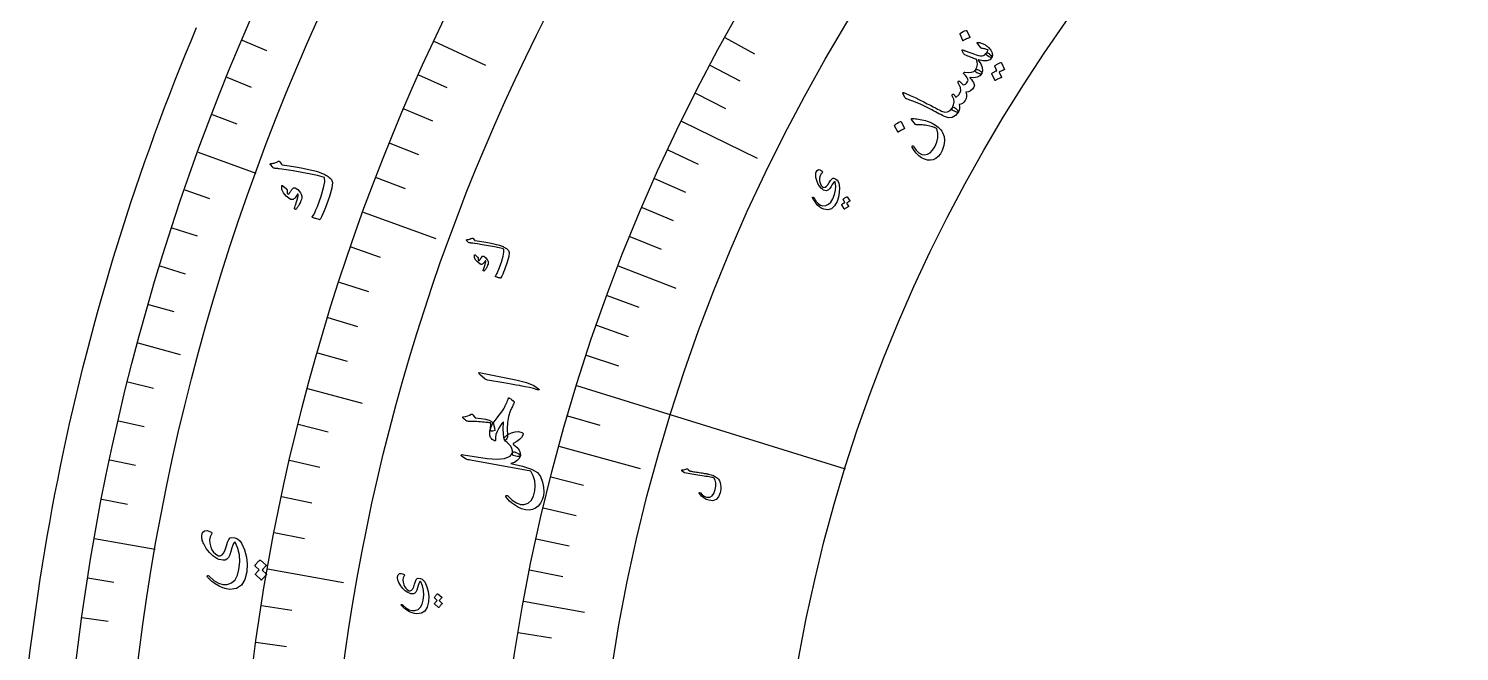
# Model space of a CAD drawing. Header units: millimetres. Extents: x -88 to 88, y -88 to 114.
# Drawn here: x -87.4 to -33.7, y 10.7 to 34.1 of the extents above; entities that cross this region are included whole.
import ezdxf

# ---------------------------------------------------------------- set-up
doc = ezdxf.new("R2010")
doc.units = ezdxf.units.MM
for name, color, linetype in [('CUT_OUTER', 1, 'Continuous'), ('ENGRAVE', 7, 'Continuous'), ('ENGRAVE_FINE', 8, 'Continuous'), ('TEXT', 5, 'Continuous')]:
    doc.layers.add(name, color=color, linetype=linetype)

msp = doc.modelspace()

# ---------------------------------------------------------------- linework, layer by layer
at = {"layer": 'CUT_OUTER'}
msp.add_lwpolyline([(-87.4027, 10.236), (-87.3382, 10.7721), (-87.2705, 11.3078), (-87.1994, 11.8431), (-87.1251, 12.3779), (-87.0475, 12.9123), (-86.9667, 13.4462), (-86.8825, 13.9795), (-86.7951, 14.5124), (-86.7044, 15.0446), (-86.6105, 15.5764), (-86.5133, 16.1075), (-86.4128, 16.638), (-86.3091, 17.1679), (-86.2021, 17.6972), (-86.0919, 18.2258), (-85.9785, 18.7537), (-85.8618, 19.2809), (-85.7419, 19.8074), (-85.6187, 20.3331), (-85.4923, 20.8581), (-85.3628, 21.3823), (-85.2299, 21.9056), (-85.0939, 22.4282), (-84.9547, 22.9499), (-84.8123, 23.4707), (-84.6667, 23.9907), (-84.5179, 24.5097), (-84.3659, 25.0279), (-84.2107, 25.5451), (-84.0524, 26.0613), (-83.8909, 26.5765), (-83.7263, 27.0908), (-83.5585, 27.604), (-83.3875, 28.1162), (-83.2134, 28.6273), (-83.0362, 29.1374), (-82.8559, 29.6463), (-82.6724, 30.1541), (-82.4858, 30.6608), (-82.2961, 31.1664), (-82.1034, 31.6708), (-81.9075, 32.1739), (-81.7085, 32.6759), (-81.5065, 33.1767), (-81.3014, 33.6761), (-81.0932, 34.1744)], dxfattribs=at)
at = {"layer": 'ENGRAVE'}
for points in [[(-72.1784, 33.6573), (-70.2483, 32.7573)], [(-62.8879, 30.6515), (-60.0401, 29.2635)], [(-81.0391, 29.4958), (-78.8684, 28.7058)], [(-74.8371, 27.2385), (-72.1083, 26.2453)], [(-65.2575, 25.2164), (-63.0904, 24.379)], [(-83.3014, 22.3206), (-81.7077, 21.8935)], [(-76.9263, 20.6123), (-74.8693, 20.0612)], [(-66.8197, 20.7252), (-56.7337, 17.5969)], [(-67.4864, 18.4388), (-64.4304, 17.6038)], [(-84.9298, 14.9754), (-82.6549, 14.5743)], [(-78.4301, 13.8293), (-75.5702, 13.3251)], [(-68.8116, 12.6237), (-66.5266, 12.2045)]]:
    msp.add_lwpolyline(points, dxfattribs=at)
for radius in [86.24, 86.24, 83.93, 79.64, 79.64, 76.252, 69.96, 69.96, 66.264, 59.4, 59.4]:
    msp.add_circle((0, 0), radius, dxfattribs=at)
at = {"layer": 'ENGRAVE_FINE'}
for points in [[(-79.3843, 33.6967), (-78.473, 33.3098)], [(-61.2515, 33.8031), (-60.1421, 33.1909)], [(-79.9603, 32.3061), (-79.0424, 31.9352)], [(-72.7548, 32.3925), (-71.6936, 31.92)], [(-61.8145, 32.7624), (-60.6948, 32.169)], [(-62.36, 31.7118), (-61.2304, 31.1374)], [(-80.512, 30.9057), (-79.5877, 30.5509)], [(-73.309, 31.1178), (-72.2397, 30.664)], [(-73.8409, 29.8337), (-72.7639, 29.3985)], [(-63.398, 29.582), (-62.2497, 29.0462)], [(-74.3503, 28.5404), (-73.2659, 28.1241)], [(-63.8902, 28.5034), (-62.7329, 27.9871)], [(-81.5415, 28.077), (-80.6055, 27.7547)], [(-64.3643, 27.4161), (-63.1984, 26.9195)], [(-82.0191, 26.6496), (-81.0776, 26.3437)], [(-75.3011, 25.9282), (-74.2028, 25.5501)], [(-64.8201, 26.3203), (-63.646, 25.8435)], [(-82.4717, 25.2141), (-81.525, 24.9247)], [(-75.7421, 24.6101), (-74.6374, 24.2512)], [(-82.8992, 23.771), (-81.9476, 23.4981)], [(-65.6763, 24.1046), (-64.4866, 23.668)], [(-76.1601, 23.2845), (-75.0493, 22.9449)], [(-66.0763, 22.9853), (-64.8795, 22.5689)], [(-76.5549, 21.9518), (-75.4383, 21.6316)], [(-66.4575, 21.8587), (-65.2537, 21.4628)], [(-83.6783, 20.8633), (-82.7177, 20.6238)], [(-84.0297, 19.3998), (-83.065, 19.1771)], [(-67.1627, 19.5852), (-65.9461, 19.2304)], [(-77.2744, 19.2667), (-76.1473, 18.9856)], [(-84.3554, 17.9303), (-83.3871, 17.7245)], [(-77.5988, 17.9151), (-76.467, 17.6538)], [(-67.7907, 17.2864), (-66.5628, 16.9733)], [(-84.6555, 16.4554), (-83.6837, 16.2665)], [(-77.8997, 16.5581), (-76.7635, 16.3166)], [(-68.0755, 16.1284), (-66.8424, 15.8363)], [(-78.1768, 15.196), (-77.0365, 14.9744)], [(-68.3407, 14.9651), (-67.1028, 14.694)], [(-85.1782, 13.4909), (-84.2004, 13.336)], [(-68.5861, 13.7968), (-67.3438, 13.5469)], [(-78.6595, 12.4584), (-77.5122, 12.2767)], [(-85.4007, 12.0023), (-84.4204, 11.8645)], [(-69.0173, 11.4464), (-67.7671, 11.2391)], [(-78.8649, 11.0837), (-77.7147, 10.9221)]]:
    msp.add_lwpolyline(points, dxfattribs=at)
at = {"layer": 'TEXT'}
for points in [[(-52.4195, 33.9292), (-52.4206, 33.9344), (-52.4196, 33.9401), (-52.4165, 33.9462), (-52.4114, 33.9528), (-52.3597, 33.9894), (-52.3054, 34.0202), (-52.2487, 34.0452), (-52.1894, 34.0645), (-52.1818, 34.0652), (-52.1757, 34.0637), (-52.171, 34.0599), (-52.1678, 34.054), (-52.0552, 33.8117), (-52.0536, 33.8043), (-52.0562, 33.798), (-52.063, 33.7925), (-52.0741, 33.7881), (-52.0837, 33.7842), (-52.0985, 33.7779), (-52.1184, 33.7691), (-52.1435, 33.7578), (-52.1739, 33.7436), (-52.21, 33.7263), (-52.2515, 33.7059), (-52.2987, 33.6823), (-52.3057, 33.6796), (-52.3111, 33.6795), (-52.3148, 33.6819), (-52.317, 33.6869)], [(-52.245, 33.152), (-52.2558, 33.1597), (-52.2688, 33.1742), (-52.2842, 33.1955), (-52.3019, 33.2237), (-52.3178, 33.2518), (-52.3304, 33.2747), (-52.3397, 33.2924), (-52.3456, 33.3049), (-52.346, 33.3216), (-52.3382, 33.3304), (-52.3221, 33.3313), (-52.2979, 33.3244), (-52.2821, 33.3184), (-52.2632, 33.3116), (-52.241, 33.3038), (-52.2158, 33.2952), (-52.1877, 33.2853), (-52.1571, 33.2742), (-52.1241, 33.2617), (-52.0886, 33.2478), (-51.9384, 33.1938), (-51.8167, 33.153), (-51.7237, 33.1255), (-51.6593, 33.1114), (-51.5954, 33.1106), (-51.5388, 33.124), (-51.4893, 33.1517), (-51.4469, 33.1937), (-51.435, 33.2059), (-51.4212, 33.2142), (-51.4055, 33.2186), (-51.3879, 33.2191), (-51.3675, 33.2157), (-51.3477, 33.2072), (-51.3284, 33.1939), (-51.3096, 33.1756), (-51.2644, 33.1301), (-51.2347, 33.0937), (-51.2204, 33.0665), (-51.2215, 33.0483), (-51.3067, 32.9637), (-51.4199, 32.9201), (-51.5611, 32.9175), (-51.7305, 32.9557), (-51.7368, 32.9565), (-51.7402, 32.9558), (-51.7405, 32.9535), (-51.7378, 32.9498), (-51.6429, 32.8046), (-51.5898, 32.6714), (-51.5783, 32.55), (-51.6086, 32.4404), (-51.6162, 32.4305), (-51.6271, 32.4249), (-51.6415, 32.4237), (-51.6594, 32.4269), (-51.683, 32.4345), (-51.7121, 32.4451), (-51.7468, 32.4588), (-51.7871, 32.4756), (-51.8234, 32.4966), (-51.8436, 32.5215), (-51.8478, 32.5504), (-51.8358, 32.5831), (-51.7874, 32.6875), (-51.7659, 32.7873), (-51.7713, 32.8829), (-51.8036, 32.9741), (-51.8112, 32.9802), (-51.8295, 32.9889), (-51.8587, 32.9999), (-51.8987, 33.0134), (-51.9234, 33.0218), (-51.9535, 33.0328), (-51.9889, 33.0466), (-52.0296, 33.0631), (-52.0756, 33.082), (-52.1268, 33.1032), (-52.1833, 33.1265), (-52.245, 33.152)], [(-51.7681, 33.5753), (-51.7791, 33.5907), (-51.7814, 33.6026), (-51.7748, 33.6111), (-51.7594, 33.616), (-51.7222, 33.6154), (-51.6759, 33.6063), (-51.6206, 33.5885), (-51.5562, 33.5622), (-51.5239, 33.5473), (-51.4934, 33.5316), (-51.4648, 33.515), (-51.4381, 33.4977), (-51.4131, 33.4798), (-51.3897, 33.4614), (-51.368, 33.4425), (-51.348, 33.4231), (-51.2642, 33.3237), (-51.2152, 33.2281), (-51.201, 33.1363), (-51.2215, 33.0483), (-51.2358, 33.0375), (-51.2628, 33.0406), (-51.3025, 33.0577), (-51.3551, 33.0886), (-51.405, 33.1237), (-51.4369, 33.1528), (-51.4509, 33.1762), (-51.4469, 33.1937), (-51.426, 33.221), (-51.406, 33.2529), (-51.387, 33.2894), (-51.369, 33.3306), (-51.4252, 33.3524), (-51.4734, 33.3682), (-51.5135, 33.3778), (-51.5456, 33.3814), (-51.5714, 33.383), (-51.5926, 33.3869), (-51.6092, 33.3932), (-51.6211, 33.4019)], [(-51.1147, 32.7238), (-51.1158, 32.7289), (-51.1149, 32.7345), (-51.112, 32.7405), (-51.107, 32.7469), (-51.0821, 32.7653), (-51.0568, 32.7824), (-51.031, 32.798), (-51.0048, 32.8123), (-50.9779, 32.8252), (-50.95, 32.8368), (-50.9211, 32.8472), (-50.8914, 32.8562), (-50.8837, 32.8567), (-50.8771, 32.8549), (-50.8716, 32.8507), (-50.8672, 32.8441), (-50.7529, 32.6033), (-50.7525, 32.5985), (-50.7555, 32.5937), (-50.7621, 32.589), (-50.7721, 32.5844), (-50.7802, 32.582), (-50.7922, 32.5773), (-50.808, 32.5703), (-50.8278, 32.561), (-50.8517, 32.5494), (-50.88, 32.5354), (-50.9128, 32.519), (-50.9499, 32.5001), (-50.8612, 32.312), (-50.8594, 32.3047), (-50.8618, 32.2985), (-50.8685, 32.2932), (-50.8794, 32.2889), (-50.8888, 32.2852), (-50.9033, 32.279), (-50.9228, 32.2704), (-50.9475, 32.2594), (-50.9773, 32.2457), (-51.0126, 32.2289), (-51.0534, 32.209), (-51.0996, 32.186), (-51.1058, 32.1845), (-51.1106, 32.1852), (-51.1141, 32.1881), (-51.1163, 32.1931), (-51.2235, 32.4308), (-51.2247, 32.4359), (-51.2238, 32.4414), (-51.2209, 32.4474), (-51.216, 32.4538), (-51.196, 32.4702), (-51.1752, 32.4854), (-51.1538, 32.4991), (-51.1316, 32.5116), (-51.1089, 32.5228), (-51.0858, 32.5329), (-51.0624, 32.5419), (-51.0385, 32.5497)], [(-52.7027, 31.5809), (-52.7118, 31.5972), (-52.7177, 31.6125), (-52.7203, 31.6266), (-52.7196, 31.6397), (-52.7157, 31.6508), (-52.7087, 31.6592), (-52.6986, 31.6649), (-52.6854, 31.6678), (-52.6707, 31.6665), (-52.6562, 31.6598), (-52.6421, 31.6476), (-52.6281, 31.6299), (-52.6221, 31.6194), (-52.6155, 31.6089), (-52.6086, 31.5983), (-52.6013, 31.5877), (-52.5939, 31.5769), (-52.5868, 31.5656), (-52.58, 31.5538), (-52.5734, 31.5415), (-52.4512, 31.6619), (-52.3947, 31.7902), (-52.4038, 31.9268), (-52.4787, 32.072), (-52.4877, 32.0883), (-52.4937, 32.1031), (-52.4967, 32.1165), (-52.4966, 32.1284), (-52.4928, 32.1397), (-52.4862, 32.1483), (-52.4768, 32.1543), (-52.4646, 32.1578), (-52.4512, 32.1576), (-52.438, 32.1528), (-52.425, 32.1433), (-52.4122, 32.1292), (-52.3826, 32.0931), (-52.3562, 32.0652), (-52.3331, 32.0454), (-52.3134, 32.0337), (-52.2803, 32.0254), (-52.2465, 32.0302), (-52.2122, 32.0481), (-52.1772, 32.0791), (-52.1466, 32.1174), (-52.1272, 32.1546), (-52.1188, 32.1909), (-52.1215, 32.2261), (-52.1374, 32.2652), (-52.1686, 32.3129), (-52.215, 32.3692), (-52.2767, 32.4342), (-52.2838, 32.4426), (-52.2863, 32.4525), (-52.2844, 32.464), (-52.278, 32.4772), (-52.2689, 32.4891), (-52.2588, 32.4968), (-52.2478, 32.5005), (-52.2357, 32.5), (-52.1012, 32.4846), (-51.9894, 32.4937), (-51.9004, 32.5274), (-51.8342, 32.5856), (-51.8185, 32.5966), (-51.797, 32.5999), (-51.7698, 32.5957), (-51.7367, 32.5838), (-51.7025, 32.5686), (-51.6733, 32.5518), (-51.649, 32.5332), (-51.6298, 32.513), (-51.614, 32.4917), (-51.6049, 32.4729), (-51.6026, 32.4566), (-51.6071, 32.4429), (-51.6827, 32.3569), (-51.781, 32.3042), (-51.9019, 32.2845), (-52.0456, 32.2978), (-52.0529, 32.2987), (-52.0567, 32.2969), (-52.0568, 32.2924), (-52.0534, 32.2852), (-51.9958, 32.2172), (-51.9504, 32.1586), (-51.9171, 32.1093), (-51.8961, 32.0694), (-51.8856, 32.0336), (-51.8824, 31.9993), (-51.8866, 31.9665), (-51.8982, 31.9353), (-51.9552, 31.8549), (-52.0242, 31.7969), (-52.1051, 31.7612), (-52.198, 31.7479), (-52.1785, 31.6646), (-52.1769, 31.5845), (-52.1933, 31.5077), (-52.2277, 31.434), (-52.274, 31.3711), (-52.3275, 31.3242), (-52.3883, 31.2932), (-52.4566, 31.2782), (-52.4429, 31.2018), (-52.4425, 31.1313), (-52.4555, 31.0667), (-52.4818, 31.0078), (-52.5055, 30.9924), (-52.5477, 30.9944), (-52.6087, 31.0138), (-52.6884, 31.0507), (-52.7098, 31.0669), (-52.721, 31.0879), (-52.722, 31.1137), (-52.7128, 31.1443), (-52.6628, 31.2703), (-52.6444, 31.385), (-52.6577, 31.4885), (-52.7027, 31.5809)], [(-54.5645, 31.6984), (-54.5692, 31.7081), (-54.5716, 31.7159), (-54.5716, 31.7218), (-54.5692, 31.7259), (-54.5621, 31.7303), (-54.5487, 31.73), (-54.5289, 31.7251), (-54.5028, 31.7156), (-54.2977, 31.6254), (-54.1095, 31.5395), (-53.9382, 31.458), (-53.7836, 31.3809), (-53.6527, 31.3129), (-53.5353, 31.2521), (-53.4313, 31.1985), (-53.3408, 31.152), (-53.264, 31.1127), (-53.2007, 31.0802), (-53.1512, 31.0546), (-53.1153, 31.0358), (-52.9974, 30.9976), (-52.8911, 31.0029), (-52.7963, 31.0518), (-52.7128, 31.1443), (-52.6878, 31.1689), (-52.6588, 31.177), (-52.6258, 31.1684), (-52.5888, 31.1432), (-52.5352, 31.0954), (-52.4996, 31.0569), (-52.4818, 31.0277), (-52.4818, 31.0078), (-52.5882, 30.872), (-52.7107, 30.7977), (-52.8497, 30.785), (-53.0053, 30.8339), (-53.0739, 30.8673), (-53.1425, 30.9012), (-53.2109, 30.9357), (-53.2792, 30.9708), (-53.3474, 31.0062), (-53.4158, 31.0419), (-53.4842, 31.0779), (-53.5527, 31.1141), (-53.6831, 31.1834), (-53.802, 31.2433), (-53.9094, 31.2939), (-54.0051, 31.335), (-54.0985, 31.3721), (-54.1987, 31.4105), (-54.3057, 31.4501), (-54.4195, 31.4909), (-54.4395, 31.4992), (-54.4561, 31.5095), (-54.4694, 31.5218), (-54.4794, 31.5362)], [(-54.876, 30.4864), (-54.8774, 30.4916), (-54.8768, 30.4973), (-54.8741, 30.5036), (-54.8694, 30.5106), (-54.8201, 30.5508), (-54.768, 30.5855), (-54.7129, 30.6145), (-54.6549, 30.638), (-54.6474, 30.6392), (-54.6412, 30.6381), (-54.6363, 30.6347), (-54.6326, 30.629), (-54.5044, 30.3941), (-54.5023, 30.3869), (-54.5044, 30.3803), (-54.5109, 30.3744), (-54.5217, 30.3692), (-54.5311, 30.3646), (-54.5454, 30.3573), (-54.5647, 30.347), (-54.5891, 30.3339), (-54.6186, 30.3177), (-54.6534, 30.2978), (-54.6937, 30.2744), (-54.7392, 30.2475), (-54.7461, 30.2443), (-54.7514, 30.2439), (-54.7554, 30.246), (-54.7578, 30.2508)], [(-54.2117, 30.7565), (-54.1554, 30.7537), (-54.0976, 30.749), (-54.0383, 30.7426), (-53.9774, 30.7343), (-53.9148, 30.7238), (-53.8504, 30.7104), (-53.7841, 30.6942), (-53.716, 30.6752), (-53.6494, 30.6542), (-53.585, 30.6305), (-53.5227, 30.6041), (-53.4626, 30.5751), (-53.4044, 30.5434), (-53.3481, 30.5088), (-53.2936, 30.4714), (-53.2409, 30.4313), (-53.1883, 30.3845), (-53.1427, 30.3358), (-53.1042, 30.2853), (-53.0728, 30.2329), (-53.0177, 30.0844), (-53.003, 29.9224), (-53.0285, 29.7467), (-53.0941, 29.5571), (-53.1603, 29.4305), (-53.2376, 29.3303), (-53.3262, 29.2562), (-53.4261, 29.2084), (-53.5315, 29.1888), (-53.6392, 29.1942), (-53.7494, 29.2249), (-53.8619, 29.2808), (-53.9707, 29.3592), (-54.0657, 29.4518), (-54.147, 29.5589), (-54.2143, 29.6803), (-54.2204, 29.6971), (-54.2215, 29.7107), (-54.2175, 29.7211), (-54.2084, 29.7283), (-54.1955, 29.7325), (-54.1827, 29.7287), (-54.1701, 29.7169), (-54.1576, 29.697), (-54.0636, 29.5612), (-53.9642, 29.4652), (-53.8597, 29.409), (-53.7501, 29.3923), (-53.6437, 29.4129), (-53.5445, 29.4697), (-53.4523, 29.5628), (-53.367, 29.6921), (-53.2921, 29.864), (-53.2536, 30.0333), (-53.2515, 30.2), (-53.2859, 30.3645), (-53.288, 30.3687), (-53.2921, 30.3732), (-53.2982, 30.378), (-53.3063, 30.383), (-53.3733, 30.4163), (-53.4567, 30.4456), (-53.5565, 30.4709), (-53.6728, 30.4921), (-53.7326, 30.5006), (-53.7886, 30.5079), (-53.8408, 30.5138), (-53.8892, 30.5184), (-53.9339, 30.5214), (-53.9746, 30.5227), (-54.0114, 30.5221), (-54.0443, 30.5198), (-54.061, 30.5193), (-54.0749, 30.5215), (-54.086, 30.5265), (-54.0943, 30.5342), (-54.2418, 30.7215), (-54.2488, 30.7352), (-54.2461, 30.7456), (-54.2337, 30.7527), (-54.2117, 30.7565)], [(-78.2948, 29.063), (-78.2565, 29.0683), (-78.2196, 29.075), (-78.1841, 29.083), (-78.1499, 29.0924), (-78.1171, 29.1033), (-78.0855, 29.116), (-78.0552, 29.1305), (-78.0262, 29.1467), (-78.0114, 29.1516), (-77.9971, 29.1497), (-77.9831, 29.141), (-77.9696, 29.1256), (-77.9006, 29.0376), (-77.8929, 29.0287), (-77.8861, 29.0218), (-77.8803, 29.017), (-77.8753, 29.0143), (-77.6152, 28.974), (-77.3808, 28.9357), (-77.1721, 28.8994), (-76.9892, 28.8653), (-76.8321, 28.8333), (-76.7013, 28.8034), (-76.5966, 28.7756), (-76.518, 28.7499), (-76.3722, 28.6951), (-76.3269, 28.6751), (-76.2823, 28.6529), (-76.2384, 28.6283), (-76.1951, 28.6015), (-76.1525, 28.5721), (-76.1107, 28.5402), (-76.0696, 28.5056), (-76.0294, 28.4683), (-75.9922, 28.3528), (-76.0173, 28.1385), (-76.104, 27.8251), (-76.251, 27.4122), (-76.3017, 27.2849), (-76.3517, 27.1683), (-76.4012, 27.0623), (-76.45, 26.967), (-76.4572, 26.9592), (-76.4653, 26.9548), (-76.4744, 26.9536), (-76.4844, 26.9556), (-76.5312, 26.9691), (-76.5738, 26.9817), (-76.612, 26.9934), (-76.6459, 27.0042), (-76.6759, 27.0142), (-76.7023, 27.0236), (-76.7251, 27.0324), (-76.7444, 27.0405), (-76.755, 27.0457), (-76.7598, 27.0518), (-76.7588, 27.0588), (-76.752, 27.0667), (-76.7061, 27.1291), (-76.6587, 27.2136), (-76.6096, 27.3201), (-76.5588, 27.4487), (-76.4186, 27.8371), (-76.326, 28.1471), (-76.2817, 28.3794), (-76.2865, 28.5341), (-76.3772, 28.5678), (-76.5488, 28.611), (-76.8014, 28.6634), (-77.135, 28.7248), (-77.4701, 28.7833), (-77.724, 28.8261), (-77.8966, 28.8537), (-77.988, 28.8662), (-78.0133, 28.8689), (-78.037, 28.8714), (-78.059, 28.8737), (-78.0794, 28.8758), (-78.098, 28.8777), (-78.1145, 28.8793), (-78.1291, 28.8806), (-78.1417, 28.8815), (-78.1684, 28.8854), (-78.1924, 28.8934), (-78.2135, 28.9055), (-78.2319, 28.9218), (-78.3237, 29.0217), (-78.3296, 29.0293), (-78.3327, 29.0363), (-78.3331, 29.0427), (-78.3307, 29.0486), (-78.3241, 29.0544), (-78.3159, 29.0587), (-78.3062, 29.0616), (-78.2948, 29.063)], [(-57.5945, 28.7124), (-57.6425, 28.6642), (-57.6753, 28.6001), (-57.6929, 28.5201), (-57.6951, 28.4242), (-57.685, 28.3578), (-57.6639, 28.2963), (-57.6321, 28.2399), (-57.5896, 28.1885), (-57.5798, 28.1807), (-57.5686, 28.1749), (-57.5558, 28.1711), (-57.5414, 28.1693), (-57.4894, 28.1789), (-57.4374, 28.2122), (-57.3853, 28.2691), (-57.3331, 28.3497), (-57.2823, 28.4295), (-57.2355, 28.4826), (-57.1929, 28.5089), (-57.1544, 28.5085), (-57.0886, 28.4778), (-57.0372, 28.4362), (-57, 28.3839), (-56.977, 28.3209), (-56.9516, 28.1447), (-56.9538, 27.9719), (-56.9836, 27.8023), (-57.0409, 27.6358), (-57.136, 27.4696), (-57.2502, 27.3659), (-57.3839, 27.3245), (-57.5372, 27.3456), (-57.6115, 27.3779), (-57.686, 27.4261), (-57.7605, 27.4904), (-57.835, 27.5706), (-57.8545, 27.5955), (-57.873, 27.6203), (-57.8903, 27.6451), (-57.9066, 27.6697), (-57.9219, 27.6945), (-57.9363, 27.7195), (-57.9497, 27.7447), (-57.9621, 27.7702), (-57.9663, 27.7827), (-57.966, 27.7919), (-57.9612, 27.7979), (-57.9519, 27.8006), (-57.9423, 27.8), (-57.9339, 27.7969), (-57.9266, 27.7914), (-57.9206, 27.7833), (-57.8371, 27.6527), (-57.7508, 27.5579), (-57.6618, 27.4988), (-57.5702, 27.475), (-57.4569, 27.4852), (-57.3579, 27.532), (-57.2731, 27.6155), (-57.2022, 27.7358), (-57.1371, 27.9023), (-57.0996, 28.0627), (-57.0897, 28.2172), (-57.1077, 28.366), (-57.1105, 28.3758), (-57.1155, 28.3815), (-57.1226, 28.3829), (-57.1317, 28.3801), (-57.1551, 28.3621), (-57.1853, 28.3257), (-57.2224, 28.2708), (-57.2663, 28.1975), (-57.3141, 28.1245), (-57.3613, 28.074), (-57.4079, 28.046), (-57.454, 28.0405), (-57.5003, 28.0501), (-57.5449, 28.0683), (-57.5878, 28.0951), (-57.629, 28.1304), (-57.7023, 28.2155), (-57.7605, 28.3126), (-57.8037, 28.4217), (-57.8317, 28.5427), (-57.8371, 28.5739), (-57.8405, 28.6034), (-57.8421, 28.631), (-57.8417, 28.6569), (-57.8396, 28.681), (-57.836, 28.7032), (-57.8307, 28.7235), (-57.824, 28.7419), (-57.7836, 28.807), (-57.7331, 28.834), (-57.6724, 28.8229), (-57.6016, 28.7739), (-57.5851, 28.7554), (-57.5785, 28.7389), (-57.5816, 28.7246), (-57.5945, 28.7124)], [(-77.8982, 28.2238), (-77.8954, 28.2293), (-77.8914, 28.2334), (-77.8861, 28.2362), (-77.8797, 28.2377), (-77.8746, 28.2372), (-77.8694, 28.2357), (-77.8641, 28.2334), (-77.8587, 28.2301), (-77.7233, 28.1091), (-77.7101, 28.0955), (-77.7007, 28.083), (-77.6952, 28.0713), (-77.6935, 28.0607), (-77.6966, 28.0188), (-77.6942, 27.9814), (-77.6864, 27.9485), (-77.6732, 27.92), (-77.6639, 27.912), (-77.6502, 27.9135), (-77.6323, 27.9245), (-77.6101, 27.9452), (-77.5982, 27.96), (-77.5865, 27.9755), (-77.575, 27.9917), (-77.5636, 28.0086), (-77.5523, 28.0264), (-77.541, 28.0453), (-77.5298, 28.0653), (-77.5186, 28.0863), (-77.4592, 28.1514), (-77.3855, 28.1524), (-77.2975, 28.0892), (-77.1949, 27.9622), (-77.1677, 27.9154), (-77.1488, 27.8724), (-77.1382, 27.8334), (-77.1359, 27.7982), (-77.141, 27.7622), (-77.1548, 27.715), (-77.1773, 27.6565), (-77.2084, 27.5867), (-77.2251, 27.5513), (-77.2421, 27.5182), (-77.2597, 27.4873), (-77.2776, 27.4587), (-77.2955, 27.4322), (-77.3126, 27.4076), (-77.3291, 27.3848), (-77.345, 27.364), (-77.3581, 27.3523), (-77.371, 27.3452), (-77.3835, 27.3426), (-77.3957, 27.3446), (-77.4068, 27.3506), (-77.4132, 27.3593), (-77.415, 27.3705), (-77.412, 27.3843), (-77.3999, 27.4273), (-77.3854, 27.4758), (-77.3685, 27.5299), (-77.3492, 27.5894), (-77.3131, 27.7005), (-77.2888, 27.7887), (-77.2765, 27.854), (-77.2762, 27.8964), (-77.278, 27.9025), (-77.2817, 27.9069), (-77.2874, 27.9093), (-77.295, 27.9099), (-77.3002, 27.9089), (-77.3059, 27.9054), (-77.3121, 27.8995), (-77.3186, 27.8913), (-77.371, 27.8114), (-77.3946, 27.7786), (-77.4193, 27.7522), (-77.4451, 27.7321), (-77.472, 27.7183), (-77.5011, 27.7089), (-77.5284, 27.707), (-77.5539, 27.7124), (-77.5775, 27.7254), (-77.7269, 27.8411), (-77.8302, 27.9628), (-77.8873, 28.0904), (-77.8982, 28.2238)], [(-56.8108, 27.7092), (-56.812, 27.7125), (-56.8118, 27.7162), (-56.8103, 27.7204), (-56.8075, 27.725), (-56.7925, 27.7391), (-56.777, 27.7523), (-56.7612, 27.7647), (-56.7449, 27.7761), (-56.7281, 27.7867), (-56.7106, 27.7966), (-56.6923, 27.8057), (-56.6733, 27.814), (-56.6682, 27.8149), (-56.6637, 27.8142), (-56.6598, 27.8119), (-56.6564, 27.8079), (-56.562, 27.6572), (-56.5613, 27.6541), (-56.563, 27.6507), (-56.5669, 27.6471), (-56.5732, 27.6432), (-56.5784, 27.641), (-56.586, 27.637), (-56.596, 27.6311), (-56.6083, 27.6235), (-56.6233, 27.6139), (-56.641, 27.6025), (-56.6614, 27.5891), (-56.6845, 27.5737), (-56.6114, 27.4558), (-56.6097, 27.4512), (-56.6108, 27.4469), (-56.6148, 27.4428), (-56.6217, 27.4392), (-56.6277, 27.436), (-56.6368, 27.4308), (-56.6491, 27.4236), (-56.6646, 27.4144), (-56.6833, 27.4031), (-56.7055, 27.3892), (-56.731, 27.373), (-56.7598, 27.3543), (-56.7639, 27.3528), (-56.7671, 27.3529), (-56.7696, 27.3545), (-56.7714, 27.3577), (-56.8604, 27.507), (-56.8616, 27.5103), (-56.8614, 27.514), (-56.86, 27.5182), (-56.8572, 27.5228), (-56.8452, 27.5352), (-56.8326, 27.5468), (-56.8195, 27.5575), (-56.8057, 27.5674), (-56.7916, 27.5766), (-56.777, 27.585), (-56.7622, 27.5928), (-56.747, 27.5998)], [(-70.9332, 26.2045), (-70.9069, 26.2082), (-70.8815, 26.2127), (-70.8571, 26.2182), (-70.8337, 26.2246), (-70.8112, 26.2321), (-70.7895, 26.2408), (-70.7687, 26.2507), (-70.7488, 26.2618), (-70.7387, 26.2652), (-70.7288, 26.2639), (-70.7192, 26.258), (-70.7099, 26.2474), (-70.6623, 26.1872), (-70.657, 26.1811), (-70.6523, 26.1764), (-70.6482, 26.1731), (-70.6448, 26.1713), (-70.466, 26.1438), (-70.3048, 26.1176), (-70.1613, 26.093), (-70.0355, 26.0698), (-69.9275, 26.048), (-69.8375, 26.0276), (-69.7655, 26.0087), (-69.7114, 25.9911), (-69.6111, 25.9537), (-69.5799, 25.9401), (-69.5492, 25.9248), (-69.519, 25.908), (-69.4891, 25.8896), (-69.4598, 25.8696), (-69.431, 25.8476), (-69.4028, 25.8239), (-69.375, 25.7983), (-69.3493, 25.7189), (-69.3664, 25.5713), (-69.426, 25.3555), (-69.5273, 25.0711), (-69.5623, 24.9835), (-69.5969, 24.9032), (-69.6311, 24.8303), (-69.6649, 24.7647), (-69.6698, 24.7594), (-69.6754, 24.7563), (-69.6816, 24.7555), (-69.6885, 24.7569), (-69.7207, 24.7663), (-69.7499, 24.775), (-69.7762, 24.7831), (-69.7995, 24.7906), (-69.8201, 24.7975), (-69.8382, 24.804), (-69.8539, 24.8101), (-69.8671, 24.8157), (-69.8744, 24.8193), (-69.8777, 24.8235), (-69.877, 24.8283), (-69.8723, 24.8338), (-69.8407, 24.8766), (-69.8079, 24.9347), (-69.774, 25.0079), (-69.7389, 25.0964), (-69.6423, 25.3635), (-69.5787, 25.5769), (-69.5484, 25.7367), (-69.5519, 25.8432), (-69.6143, 25.8662), (-69.7324, 25.8956), (-69.9061, 25.9313), (-70.1355, 25.9732), (-70.3659, 26.0131), (-70.5404, 26.0424), (-70.6591, 26.0612), (-70.722, 26.0698), (-70.7393, 26.0716), (-70.7556, 26.0733), (-70.7707, 26.0749), (-70.7848, 26.0764), (-70.7975, 26.0777), (-70.8089, 26.0788), (-70.8189, 26.0797), (-70.8276, 26.0803), (-70.846, 26.083), (-70.8624, 26.0884), (-70.877, 26.0968), (-70.8896, 26.1079), (-70.9529, 26.1763), (-70.957, 26.1815), (-70.9591, 26.1863), (-70.9594, 26.1907), (-70.9578, 26.1947), (-70.9533, 26.1986), (-70.9477, 26.2016), (-70.941, 26.2036), (-70.9332, 26.2045)], [(-70.6595, 25.6297), (-70.6575, 25.6334), (-70.6548, 25.6362), (-70.6512, 25.6382), (-70.6467, 25.6392), (-70.6432, 25.6388), (-70.6397, 25.6378), (-70.636, 25.6362), (-70.6323, 25.634), (-70.5392, 25.5509), (-70.5301, 25.5416), (-70.5236, 25.5329), (-70.5198, 25.525), (-70.5187, 25.5177), (-70.5208, 25.489), (-70.5192, 25.4633), (-70.5138, 25.4407), (-70.5048, 25.4212), (-70.4983, 25.4156), (-70.489, 25.4167), (-70.4766, 25.4242), (-70.4614, 25.4383), (-70.4532, 25.4485), (-70.4452, 25.4591), (-70.4372, 25.4702), (-70.4294, 25.4818), (-70.4216, 25.494), (-70.4139, 25.507), (-70.4062, 25.5206), (-70.3985, 25.5351), (-70.3577, 25.5797), (-70.3071, 25.5803), (-70.2465, 25.5369), (-70.176, 25.4497), (-70.1573, 25.4175), (-70.1443, 25.388), (-70.137, 25.3612), (-70.1355, 25.337), (-70.139, 25.3123), (-70.1485, 25.2799), (-70.164, 25.2397), (-70.1854, 25.1918), (-70.1969, 25.1675), (-70.2086, 25.1448), (-70.2207, 25.1236), (-70.2331, 25.104), (-70.2454, 25.0859), (-70.2572, 25.069), (-70.2686, 25.0534), (-70.2795, 25.0391), (-70.2886, 25.0311), (-70.2974, 25.0262), (-70.306, 25.0245), (-70.3144, 25.0258), (-70.322, 25.03), (-70.3264, 25.036), (-70.3276, 25.0437), (-70.3255, 25.0531), (-70.3172, 25.0826), (-70.3072, 25.1159), (-70.2955, 25.153), (-70.2822, 25.1939), (-70.2573, 25.2701), (-70.2406, 25.3306), (-70.2321, 25.3754), (-70.2319, 25.4045), (-70.2331, 25.4088), (-70.2357, 25.4117), (-70.2396, 25.4134), (-70.2448, 25.4139), (-70.2484, 25.4131), (-70.2523, 25.4107), (-70.2565, 25.4067), (-70.261, 25.4011), (-70.2971, 25.3463), (-70.3133, 25.3238), (-70.3303, 25.3057), (-70.348, 25.2919), (-70.3665, 25.2825), (-70.3865, 25.2761), (-70.4053, 25.2748), (-70.4228, 25.2786), (-70.439, 25.2875), (-70.5417, 25.3671), (-70.6126, 25.4507), (-70.6519, 25.5382), (-70.6595, 25.6297)], [(-70.4346, 21.1134), (-70.4849, 21.163), (-70.4983, 21.1948), (-70.4747, 21.2087), (-70.4142, 21.2047), (-69.599, 21.0413), (-69.0993, 20.9387), (-68.708, 20.8309), (-68.4248, 20.7185), (-68.2497, 20.6018), (-68.2371, 20.5865), (-68.2315, 20.5745), (-68.2327, 20.5659), (-68.2409, 20.5607), (-68.2521, 20.558), (-68.2656, 20.5577), (-68.2815, 20.5598), (-68.2998, 20.5644), (-68.4399, 20.6066), (-68.5904, 20.6449), (-68.7514, 20.6793), (-68.9228, 20.7097), (-68.9673, 20.7184), (-69.088, 20.7407), (-69.2849, 20.7766), (-69.5581, 20.8257), (-70.1655, 20.9286), (-70.1971, 20.9362), (-70.2254, 20.9464), (-70.2502, 20.9592), (-70.2716, 20.9746)], [(-69.9017, 18.6439), (-69.9486, 18.668), (-69.9891, 18.6963), (-70.0233, 18.7285), (-70.0512, 18.7649), (-70.0719, 18.8121), (-70.0834, 18.8697), (-70.0854, 18.9376), (-70.078, 19.0158), (-70.0705, 19.0575), (-70.0605, 19.0976), (-70.0481, 19.1362), (-70.0333, 19.1733), (-70.0164, 19.2089), (-69.9979, 19.2432), (-69.9778, 19.2761), (-69.9561, 19.3077), (-69.8755, 19.4131), (-69.8038, 19.5072), (-69.741, 19.5903), (-69.687, 19.6623), (-69.642, 19.7234), (-69.6058, 19.774), (-69.5785, 19.8141), (-69.5601, 19.8436), (-69.5304, 19.9012), (-69.503, 19.9572), (-69.4777, 20.0116), (-69.4545, 20.0643), (-69.4334, 20.1148), (-69.4139, 20.1622), (-69.3962, 20.2065), (-69.3802, 20.2478), (-69.3764, 20.254), (-69.3698, 20.2563), (-69.3603, 20.2547), (-69.3481, 20.2491), (-69.2967, 20.2188), (-69.2492, 20.184), (-69.2057, 20.1447), (-69.1661, 20.1008), (-69.1623, 20.0937), (-69.1608, 20.086), (-69.1616, 20.0777), (-69.1649, 20.0687), (-69.1896, 20.024), (-69.2128, 19.9808), (-69.2343, 19.9391), (-69.2543, 19.899), (-69.2725, 19.8605), (-69.2886, 19.8239), (-69.3026, 19.789), (-69.3146, 19.756), (-69.3745, 19.5541), (-69.4124, 19.3341), (-69.4282, 19.0964), (-69.4218, 18.8412), (-69.4219, 18.7974), (-69.4283, 18.7589), (-69.4413, 18.7257), (-69.4606, 18.6976), (-69.4823, 18.679), (-69.502, 18.6738), (-69.5199, 18.6821), (-69.5359, 18.7039), (-69.5588, 18.7821), (-69.5718, 18.9109), (-69.5747, 19.0901), (-69.5671, 19.32), (-69.568, 19.3295), (-69.5695, 19.3365), (-69.5718, 19.3411), (-69.5747, 19.3432), (-69.5979, 19.3312), (-69.6343, 19.2894), (-69.6837, 19.2176), (-69.7461, 19.1158), (-69.8072, 18.9986), (-69.8488, 18.8831), (-69.8709, 18.7694), (-69.8736, 18.6575), (-69.874, 18.647), (-69.8788, 18.6413), (-69.888, 18.6402), (-69.9017, 18.6439)], [(-71.0212, 19.4474), (-71.0335, 19.4576), (-71.0448, 19.4668), (-71.055, 19.4751), (-71.0642, 19.4825), (-71.0721, 19.4888), (-71.0785, 19.494), (-71.0835, 19.4982), (-71.087, 19.5013), (-71.0927, 19.5087), (-71.096, 19.5163), (-71.0971, 19.5243), (-71.096, 19.5325), (-71.0928, 19.5399), (-71.088, 19.5456), (-71.0815, 19.5494), (-71.0733, 19.5514), (-70.9898, 19.5634), (-70.9123, 19.5824), (-70.8407, 19.6083), (-70.7751, 19.6412), (-70.7587, 19.6474), (-70.7429, 19.6466), (-70.7278, 19.6388), (-70.7132, 19.624), (-70.6255, 19.5103), (-70.4047, 19.485), (-70.2379, 19.4563), (-70.109, 19.42), (-70.0182, 19.376), (-69.9655, 19.3245), (-69.9445, 19.2804), (-69.9258, 19.2172), (-69.9092, 19.1347), (-69.8948, 19.033), (-69.9768, 19.0011), (-70.0311, 19.0048), (-70.0578, 19.0443), (-70.0567, 19.1196), (-70.0495, 19.1749), (-70.0453, 19.2253), (-70.0442, 19.2707), (-70.0462, 19.3113), (-70.0605, 19.3161), (-70.0817, 19.3207), (-70.1097, 19.3252), (-70.1445, 19.3296), (-70.1863, 19.3341), (-70.2352, 19.339), (-70.2912, 19.3444), (-70.3544, 19.3501), (-70.4322, 19.3573), (-70.5052, 19.3635), (-70.5736, 19.3686), (-70.6372, 19.3725), (-70.6963, 19.3752), (-70.7512, 19.3766), (-70.8019, 19.3765), (-70.8484, 19.375), (-70.8853, 19.3748), (-70.9144, 19.3769), (-70.936, 19.3815), (-70.9498, 19.3884), (-70.9615, 19.3994), (-70.9773, 19.4129), (-70.9972, 19.4289), (-71.0212, 19.4474)], [(-69.5413, 18.7229), (-69.5253, 18.7659), (-69.4979, 18.8058), (-69.4591, 18.8426), (-69.4088, 18.8762), (-69.2663, 18.9463), (-69.1308, 18.9838), (-69.0023, 18.9891), (-68.8809, 18.9622), (-68.8488, 18.9445), (-68.8321, 18.9201), (-68.8308, 18.8891), (-68.8448, 18.8514), (-68.8969, 18.7663), (-68.9694, 18.6897), (-69.0622, 18.6215), (-69.1754, 18.5616), (-69.1979, 18.5476), (-69.2062, 18.5315), (-69.2001, 18.5134), (-69.1797, 18.4931), (-69.0586, 18.3925), (-68.9773, 18.2915), (-68.9358, 18.19), (-68.9341, 18.0878), (-68.9395, 18.0788), (-68.9507, 18.0713), (-68.9675, 18.0654), (-68.9901, 18.0609), (-69.0541, 18.0581), (-69.11, 18.0628), (-69.1579, 18.0749), (-69.1978, 18.0944), (-69.2119, 18.1072), (-69.2217, 18.1233), (-69.2271, 18.1425), (-69.2282, 18.1649), (-69.2277, 18.2689), (-69.249, 18.3609), (-69.2922, 18.441), (-69.3573, 18.5091), (-69.4334, 18.5751), (-69.4894, 18.6328), (-69.5254, 18.682), (-69.5413, 18.7229)], [(-70.1754, 17.9842), (-69.8087, 17.9525), (-69.5238, 17.9817), (-69.3206, 18.072), (-69.1989, 18.2233), (-69.1797, 18.23), (-69.146, 18.225), (-69.098, 18.2084), (-69.0356, 18.1803), (-68.987, 18.1558), (-68.9538, 18.1328), (-68.9358, 18.1112), (-68.9333, 18.091), (-68.9785, 17.9847), (-69.0532, 17.899), (-69.1573, 17.8337), (-69.291, 17.7887), (-68.853, 17.6946), (-68.521, 17.5816), (-68.2949, 17.4503), (-68.1744, 17.3008), (-68.1013, 17.0942), (-68.0588, 16.9043), (-68.0471, 16.7309), (-68.0662, 16.5738), (-68.1116, 16.4233), (-68.1757, 16.2962), (-68.2588, 16.1926), (-68.3609, 16.1123), (-68.4778, 16.0594), (-68.6055, 16.0382), (-68.744, 16.0486), (-68.8933, 16.0909), (-68.9705, 16.124), (-69.0464, 16.1631), (-69.1209, 16.208), (-69.1939, 16.2589), (-69.2655, 16.316), (-69.3356, 16.3794), (-69.4041, 16.4493), (-69.4711, 16.5256), (-69.4776, 16.5363), (-69.4816, 16.5471), (-69.4828, 16.5582), (-69.4814, 16.5695), (-69.478, 16.5784), (-69.4724, 16.5855), (-69.4647, 16.5907), (-69.4547, 16.5942), (-69.4435, 16.5947), (-69.432, 16.5913), (-69.42, 16.584), (-69.4078, 16.5726), (-69.2394, 16.4145), (-69.0807, 16.3085), (-68.9319, 16.2544), (-68.7931, 16.2517), (-68.6457, 16.3048), (-68.5293, 16.408), (-68.4436, 16.5612), (-68.3882, 16.7645), (-68.3731, 16.953), (-68.3928, 17.1392), (-68.4474, 17.3234), (-68.5369, 17.5059), (-70.8031, 17.9148), (-70.8573, 17.9247), (-70.9024, 17.9355), (-70.9387, 17.9471), (-70.966, 17.9595), (-71.1464, 18.0728), (-71.157, 18.1013), (-71.1468, 18.1192), (-71.1158, 18.1264), (-71.0639, 18.1229)], [(-62.8665, 17.515), (-62.8714, 17.52), (-62.8744, 17.5255), (-62.8754, 17.5316), (-62.8745, 17.5382), (-62.8716, 17.5442), (-62.8669, 17.5486), (-62.8603, 17.5515), (-62.8518, 17.5528), (-62.8029, 17.5587), (-62.7595, 17.5674), (-62.7219, 17.579), (-62.6898, 17.5934), (-62.6787, 17.5973), (-62.6674, 17.596), (-62.656, 17.5898), (-62.6444, 17.5786), (-62.6392, 17.572), (-62.6341, 17.5658), (-62.6292, 17.5598), (-62.6245, 17.5542), (-62.62, 17.5489), (-62.616, 17.544), (-62.6124, 17.5394), (-62.6091, 17.5352), (-62.6032, 17.5281), (-62.5953, 17.522), (-62.5856, 17.5169), (-62.5741, 17.5129), (-62.5404, 17.5059), (-62.5035, 17.4989), (-62.4634, 17.4917), (-62.4201, 17.4844), (-62.3737, 17.4768), (-62.3241, 17.4689), (-62.2714, 17.4607), (-62.2156, 17.452), (-62.1597, 17.4442), (-62.1072, 17.4364), (-62.0583, 17.4287), (-62.0127, 17.421), (-61.9705, 17.4135), (-61.9315, 17.4062), (-61.8956, 17.3992), (-61.8629, 17.3924), (-61.7671, 17.3682), (-61.6793, 17.3351), (-61.5994, 17.2932), (-61.5273, 17.2425), (-61.488, 17.2018), (-61.4564, 17.1472), (-61.4326, 17.0787), (-61.4164, 16.9962), (-61.408, 16.9094), (-61.4071, 16.8299), (-61.4136, 16.7576), (-61.4276, 16.6924), (-61.4934, 16.5376), (-61.5855, 16.4387), (-61.7041, 16.3956), (-61.8495, 16.4086), (-61.9508, 16.4445), (-62.0451, 16.4986), (-62.1321, 16.5709), (-62.2118, 16.6616), (-62.2162, 16.668), (-62.2182, 16.6742), (-62.2181, 16.6799), (-62.2158, 16.6854), (-62.2119, 16.6908), (-62.2076, 16.6946), (-62.2031, 16.6967), (-62.1982, 16.6972), (-62.1913, 16.6966), (-62.185, 16.6947), (-62.1793, 16.6913), (-62.1743, 16.6866), (-62.1003, 16.6195), (-62.0354, 16.5696), (-61.9795, 16.5368), (-61.9326, 16.5211), (-61.8215, 16.5256), (-61.7314, 16.5755), (-61.6622, 16.6705), (-61.6137, 16.8106), (-61.5925, 16.9432), (-61.5947, 17.0615), (-61.6206, 17.1656), (-61.6701, 17.2557), (-61.7039, 17.2636), (-61.7437, 17.272), (-61.7894, 17.2808), (-61.841, 17.2901), (-61.8987, 17.2999), (-61.9626, 17.3099), (-62.0328, 17.3203), (-62.1092, 17.3309), (-62.1878, 17.3427), (-62.265, 17.3546), (-62.3409, 17.3667), (-62.4155, 17.3789), (-62.4888, 17.3913), (-62.5606, 17.4042), (-62.6311, 17.4174), (-62.7001, 17.4309), (-62.7674, 17.4413), (-62.7747, 17.4437), (-62.7813, 17.4467), (-62.7873, 17.4503), (-62.7926, 17.4545)], [(-80.5341, 15.137), (-80.5869, 15.0418), (-80.6094, 14.9286), (-80.6014, 14.7977), (-80.5629, 14.6491), (-80.518, 14.5513), (-80.4587, 14.4659), (-80.3849, 14.3931), (-80.2968, 14.3327), (-80.2784, 14.325), (-80.2585, 14.321), (-80.2372, 14.3209), (-80.2143, 14.3244), (-80.1386, 14.362), (-80.0732, 14.4361), (-80.018, 14.5464), (-79.973, 14.6932), (-79.9299, 14.8382), (-79.8812, 14.9402), (-79.827, 14.9993), (-79.7676, 15.0155), (-79.653, 14.9969), (-79.5556, 14.9555), (-79.4755, 14.8914), (-79.4125, 14.8045), (-79.2962, 14.5451), (-79.2236, 14.2789), (-79.1946, 14.0057), (-79.2093, 13.7251), (-79.2819, 13.4285), (-79.4113, 13.219), (-79.5984, 13.0965), (-79.8434, 13.0609), (-79.972, 13.0776), (-80.1078, 13.1186), (-80.2509, 13.1842), (-80.4012, 13.2744), (-80.4422, 13.304), (-80.4816, 13.334), (-80.5193, 13.3643), (-80.5553, 13.395), (-80.5897, 13.4262), (-80.6229, 13.4582), (-80.6546, 13.4911), (-80.6851, 13.5248), (-80.6971, 13.5421), (-80.7007, 13.5565), (-80.696, 13.5678), (-80.6829, 13.5761), (-80.6678, 13.5794), (-80.6535, 13.5784), (-80.6399, 13.5731), (-80.627, 13.5635), (-80.4408, 13.3997), (-80.2661, 13.2923), (-80.103, 13.2408), (-79.9517, 13.245), (-79.782, 13.3107), (-79.6506, 13.4263), (-79.5572, 13.5919), (-79.5015, 13.8076), (-79.4748, 14.0918), (-79.4878, 14.3545), (-79.5405, 14.5961), (-79.6333, 14.8168), (-79.6421, 14.8307), (-79.6522, 14.8372), (-79.6636, 14.8363), (-79.6765, 14.8281), (-79.7046, 14.7901), (-79.7352, 14.7209), (-79.7682, 14.6204), (-79.8036, 14.4886), (-79.845, 14.3554), (-79.8953, 14.257), (-79.9547, 14.1935), (-80.0231, 14.1649), (-80.0985, 14.1593), (-80.1752, 14.1676), (-80.253, 14.1898), (-80.3319, 14.226), (-80.4821, 14.3247), (-80.6144, 14.4485), (-80.7287, 14.5975), (-80.8249, 14.7716), (-80.8469, 14.8173), (-80.8651, 14.8611), (-80.8796, 14.9031), (-80.8904, 14.9432), (-80.8977, 14.9812), (-80.9018, 15.017), (-80.9026, 15.0506), (-80.9002, 15.0819), (-80.8666, 15.1999), (-80.8006, 15.2637), (-80.7023, 15.2732), (-80.5718, 15.2286), (-80.5384, 15.2073), (-80.521, 15.1849), (-80.5196, 15.1615), (-80.5341, 15.137)], [(-78.8879, 13.9386), (-78.8911, 13.9431), (-78.8925, 13.9489), (-78.8921, 13.956), (-78.8898, 13.9643), (-78.8729, 13.9925), (-78.855, 14.0195), (-78.836, 14.0453), (-78.8161, 14.07), (-78.7949, 14.0936), (-78.7723, 14.1164), (-78.7482, 14.1383), (-78.7226, 14.1593), (-78.7153, 14.163), (-78.708, 14.1638), (-78.7009, 14.162), (-78.6939, 14.1573), (-78.4823, 13.9678), (-78.4799, 13.9633), (-78.4809, 13.9573), (-78.4855, 13.9501), (-78.4935, 13.9414), (-78.5004, 13.9358), (-78.5103, 13.9263), (-78.523, 13.913), (-78.5387, 13.8958), (-78.5574, 13.8747), (-78.5796, 13.8494), (-78.605, 13.8199), (-78.6338, 13.7863), (-78.4693, 13.6378), (-78.4646, 13.6315), (-78.4644, 13.6243), (-78.4688, 13.6164), (-78.4778, 13.6078), (-78.4855, 13.6003), (-78.4973, 13.5883), (-78.513, 13.5719), (-78.5327, 13.5511), (-78.5565, 13.5255), (-78.5844, 13.4946), (-78.6164, 13.4586), (-78.6525, 13.4173), (-78.658, 13.4133), (-78.6631, 13.412), (-78.6677, 13.4133), (-78.6718, 13.4174), (-78.8748, 13.607), (-78.878, 13.6115), (-78.8794, 13.6173), (-78.879, 13.6243), (-78.8768, 13.6327), (-78.8638, 13.6569), (-78.8496, 13.6802), (-78.8342, 13.7024), (-78.8175, 13.7236), (-78.7997, 13.7438), (-78.7811, 13.7631), (-78.7617, 13.7815), (-78.7414, 13.7989)], [(-73.2939, 13.567), (-73.33, 13.5015), (-73.3452, 13.4238), (-73.3396, 13.3339), (-73.3129, 13.2319), (-73.282, 13.1647), (-73.2411, 13.1061), (-73.1904, 13.056), (-73.1298, 13.0146), (-73.1171, 13.0092), (-73.1035, 13.0065), (-73.0888, 13.0064), (-73.0731, 13.0089), (-73.021, 13.0348), (-72.9761, 13.0858), (-72.9383, 13.1618), (-72.9075, 13.2628), (-72.878, 13.3626), (-72.8446, 13.4329), (-72.8075, 13.4737), (-72.7667, 13.485), (-72.6878, 13.4724), (-72.6208, 13.4441), (-72.5656, 13.4001), (-72.5222, 13.3404), (-72.4419, 13.1617), (-72.3919, 12.9783), (-72.372, 12.7898), (-72.3823, 12.5962), (-72.4325, 12.3916), (-72.5219, 12.2472), (-72.6508, 12.163), (-72.8194, 12.1389), (-72.9077, 12.1506), (-73.001, 12.1791), (-73.0992, 12.2245), (-73.2024, 12.2868), (-73.2305, 12.3073), (-73.2575, 12.328), (-73.2834, 12.3489), (-73.3081, 12.37), (-73.3317, 12.3915), (-73.3545, 12.4136), (-73.3763, 12.4362), (-73.3971, 12.4594), (-73.4054, 12.4714), (-73.4079, 12.4812), (-73.4046, 12.489), (-73.3956, 12.4947), (-73.3852, 12.4969), (-73.3754, 12.4962), (-73.366, 12.4926), (-73.3572, 12.4859), (-73.2294, 12.3731), (-73.1095, 12.2989), (-72.9975, 12.2632), (-72.8934, 12.2658), (-72.7766, 12.3109), (-72.6861, 12.3904), (-72.6216, 12.5045), (-72.5831, 12.6531), (-72.5646, 12.849), (-72.5736, 13.0301), (-72.61, 13.1965), (-72.674, 13.3484), (-72.6801, 13.358), (-72.687, 13.3624), (-72.6949, 13.3618), (-72.7038, 13.3561), (-72.723, 13.3299), (-72.7439, 13.2822), (-72.7666, 13.213), (-72.7908, 13.1221), (-72.8192, 13.0304), (-72.8537, 12.9627), (-72.8945, 12.9189), (-72.9416, 12.8992), (-72.9935, 12.8953), (-73.0461, 12.9011), (-73.0996, 12.9163), (-73.1539, 12.9412), (-73.2572, 13.009), (-73.3482, 13.094), (-73.4269, 13.1963), (-73.4932, 13.3157), (-73.5084, 13.3471), (-73.5209, 13.3772), (-73.531, 13.4059), (-73.5385, 13.4334), (-73.5435, 13.4595), (-73.5464, 13.4841), (-73.547, 13.5071), (-73.5455, 13.5286), (-73.5226, 13.6097), (-73.4773, 13.6535), (-73.4098, 13.6603), (-73.32, 13.6299), (-73.297, 13.6153), (-73.285, 13.6), (-73.2839, 13.5839), (-73.2939, 13.567)], [(-72.1611, 12.7436), (-72.1633, 12.7468), (-72.1643, 12.7508), (-72.164, 12.7556), (-72.1624, 12.7614), (-72.1508, 12.7809), (-72.1385, 12.7996), (-72.1254, 12.8174), (-72.1117, 12.8345), (-72.0972, 12.8508), (-72.0816, 12.8666), (-72.065, 12.8817), (-72.0474, 12.8963), (-72.0424, 12.8988), (-72.0374, 12.8994), (-72.0325, 12.8981), (-72.0277, 12.8949), (-71.8822, 12.7642), (-71.8806, 12.761), (-71.8813, 12.7569), (-71.8844, 12.7519), (-71.8899, 12.7459), (-71.8947, 12.742), (-71.9015, 12.7354), (-71.9103, 12.7262), (-71.921, 12.7143), (-71.9339, 12.6997), (-71.9492, 12.6822), (-71.9667, 12.6618), (-71.9865, 12.6386), (-71.8736, 12.536), (-71.8703, 12.5316), (-71.8702, 12.5267), (-71.8732, 12.5212), (-71.8794, 12.5152), (-71.8847, 12.51), (-71.8928, 12.5018), (-71.9037, 12.4904), (-71.9173, 12.476), (-71.9336, 12.4583), (-71.9529, 12.437), (-71.9749, 12.412), (-71.9998, 12.3835), (-72.0036, 12.3807), (-72.0071, 12.3798), (-72.0102, 12.3808), (-72.0131, 12.3836), (-72.1524, 12.5146), (-72.1546, 12.5178), (-72.1556, 12.5218), (-72.1553, 12.5266), (-72.1537, 12.5324), (-72.1448, 12.5491), (-72.135, 12.5652), (-72.1243, 12.5805), (-72.1128, 12.5952), (-72.1006, 12.6092), (-72.0878, 12.6225), (-72.0744, 12.6352), (-72.0605, 12.6472)]]:
    msp.add_lwpolyline(points, close=True, dxfattribs=at)

doc.saveas('drawing.dxf')
